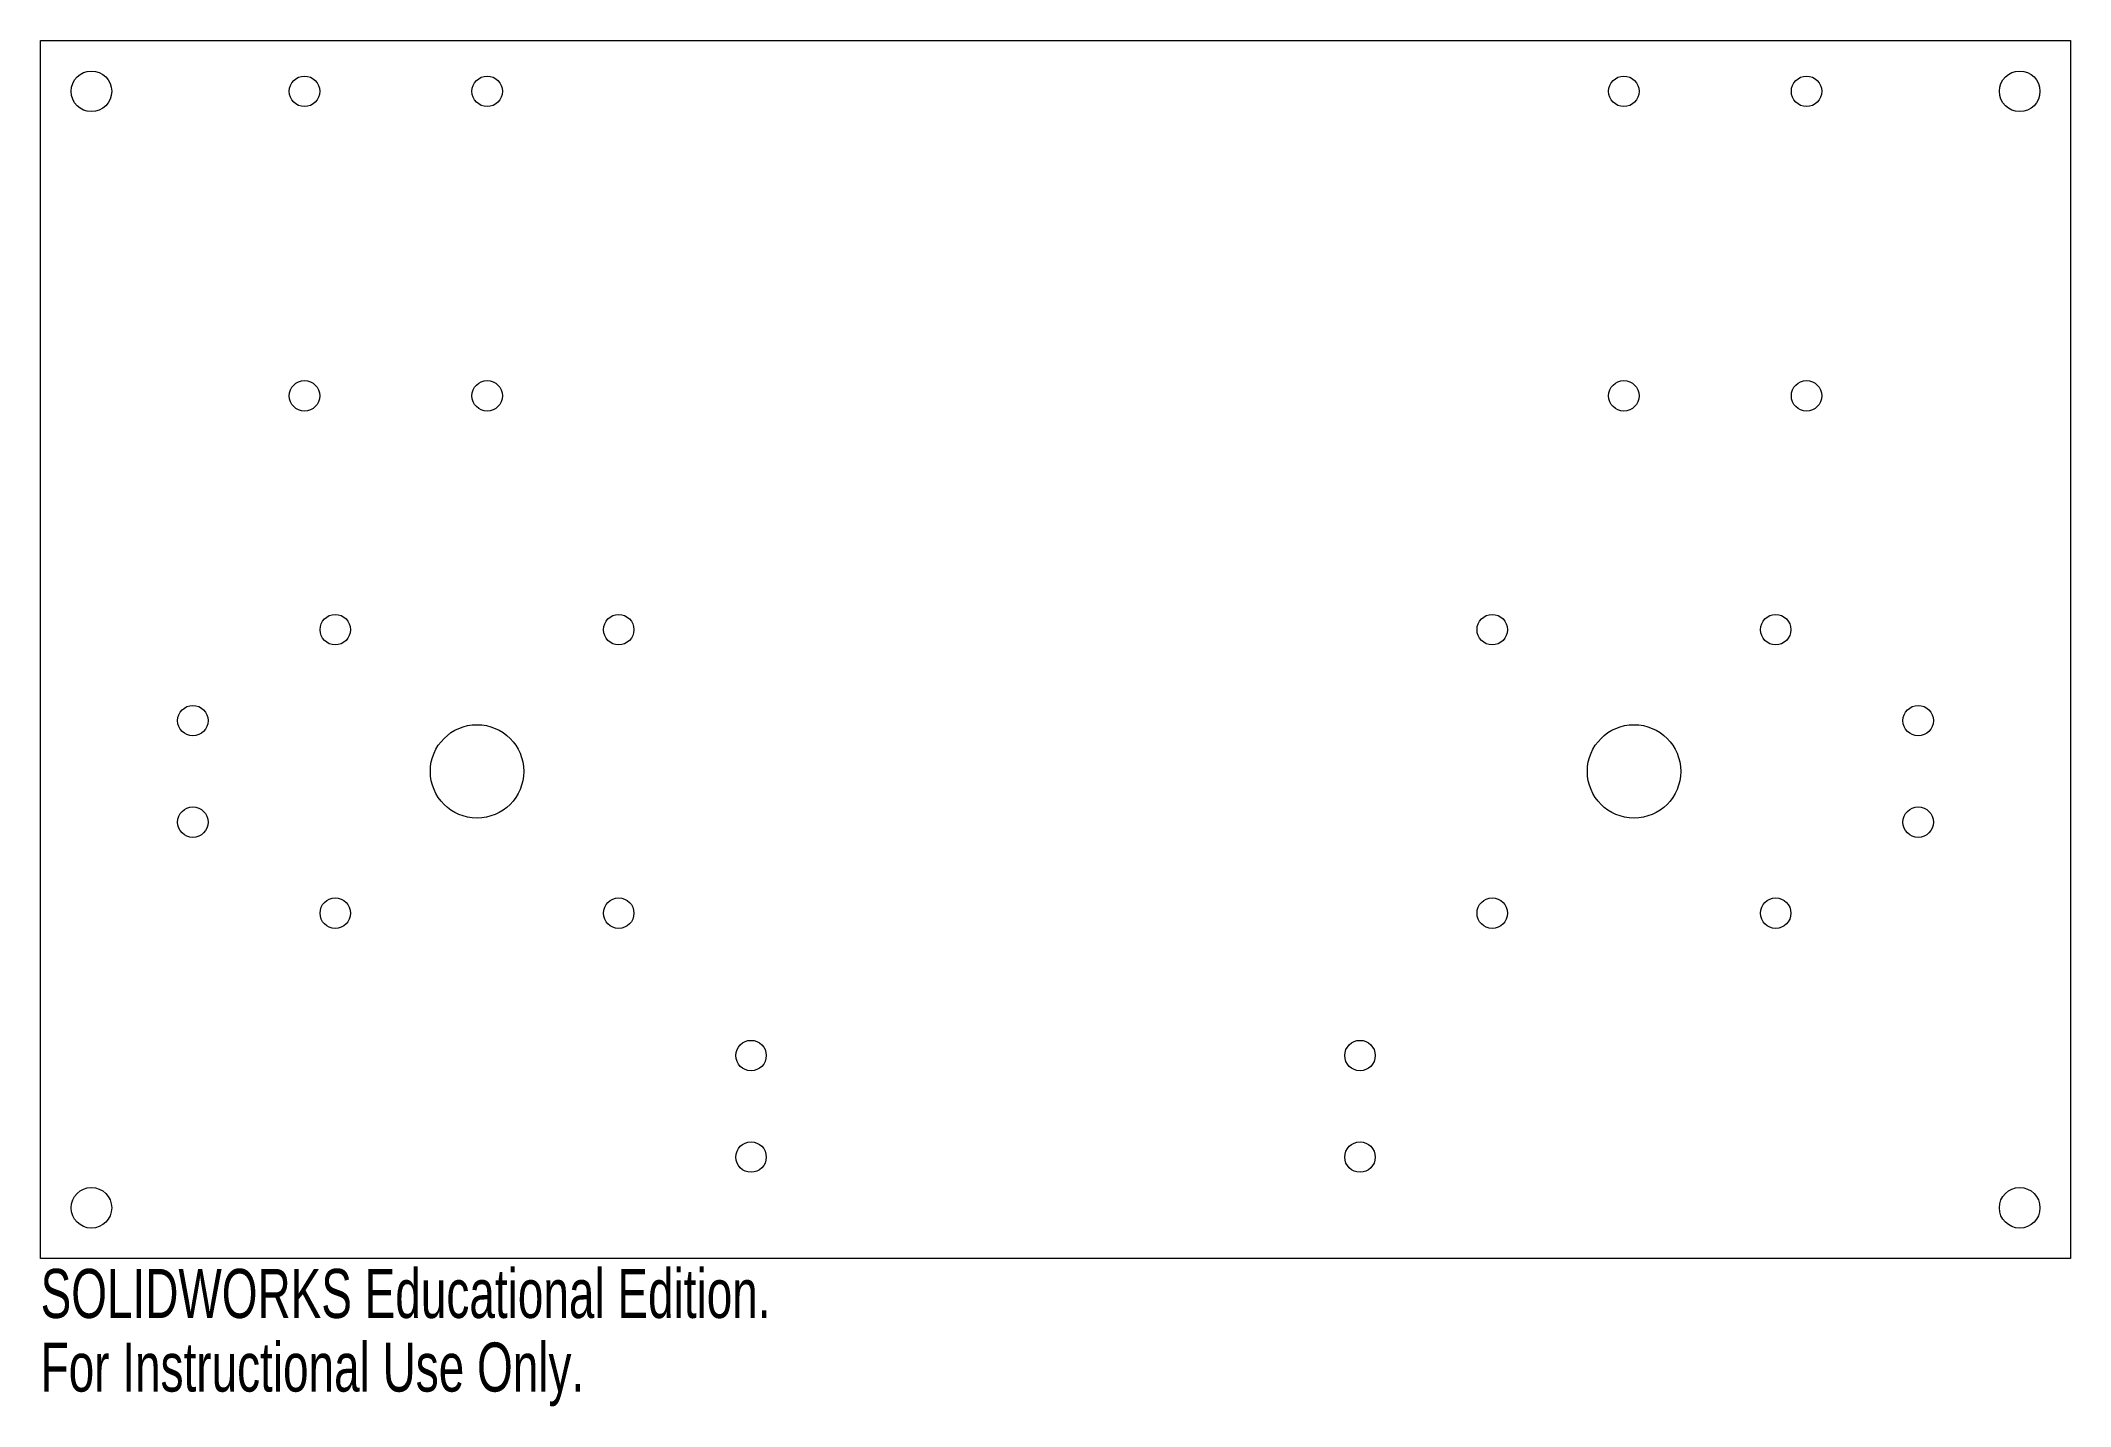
# Model space of a CAD drawing. Header units: millimetres. Extents: x 904 to 1104, y 362 to 497.
import ezdxf

# ---------------------------------------------------------------- set-up
doc = ezdxf.new("R2010")
doc.units = ezdxf.units.MM
doc.styles.add('SLDTEXTSTYLE0', font='TXT', dxfattribs={"width": 0.7})

msp = doc.modelspace()

# ---------------------------------------------------------------- linework, layer by layer
at = {"color": 7, "linetype": 'Continuous', "lineweight": 15}
for p, q in [((904.17, 376.53), (904.17, 496.53)), ((904.17, 496.53), (1104.17, 496.53)), ((1104.17, 496.53), (1104.17, 376.53)), ((1104.17, 376.53), (904.17, 376.53))]:
    msp.add_line(p, q, dxfattribs=at)
for centre, radius in [((909.17, 491.53), 2), ((930.17, 491.53), 1.5), ((948.17, 491.53), 1.5), ((1060.17, 491.53), 1.5), ((1078.17, 491.53), 1.5), ((1099.17, 491.53), 2), ((930.17, 461.53), 1.5), ((948.17, 461.53), 1.5), ((1060.17, 461.53), 1.5), ((1078.17, 461.53), 1.5), ((933.2, 438.49), 1.5), ((961.13, 438.49), 1.5), ((1047.2, 438.49), 1.5), ((1075.13, 438.49), 1.5), ((919.17, 429.53), 1.5), ((1089.17, 429.53), 1.5), ((947.17, 424.53), 4.6), ((1061.17, 424.53), 4.6), ((919.17, 419.53), 1.5), ((1089.17, 419.53), 1.5), ((933.2, 410.56), 1.5), ((961.13, 410.56), 1.5), ((1047.2, 410.56), 1.5), ((1075.13, 410.56), 1.5), ((974.17, 396.53), 1.5), ((1034.17, 396.53), 1.5), ((974.17, 386.53), 1.5), ((1034.17, 386.53), 1.5), ((909.17, 381.53), 2), ((1099.17, 381.53), 2)]:
    msp.add_circle(centre, radius, dxfattribs=at)

# ---------------------------------------------------------------- texts
at = {"color": 7, "linetype": 'Continuous', "char_height": 4.8336, "attachment_point": 1, "style": 'SLDTEXTSTYLE0'}
for s, insert in [('SOLIDWORKS Educational Edition.', (904.17, 375.51)), ('For Instructional Use Only.', (904.17, 368.26))]:
    msp.add_mtext(s, dxfattribs=dict(at, insert=insert))

doc.saveas('drawing.dxf')
